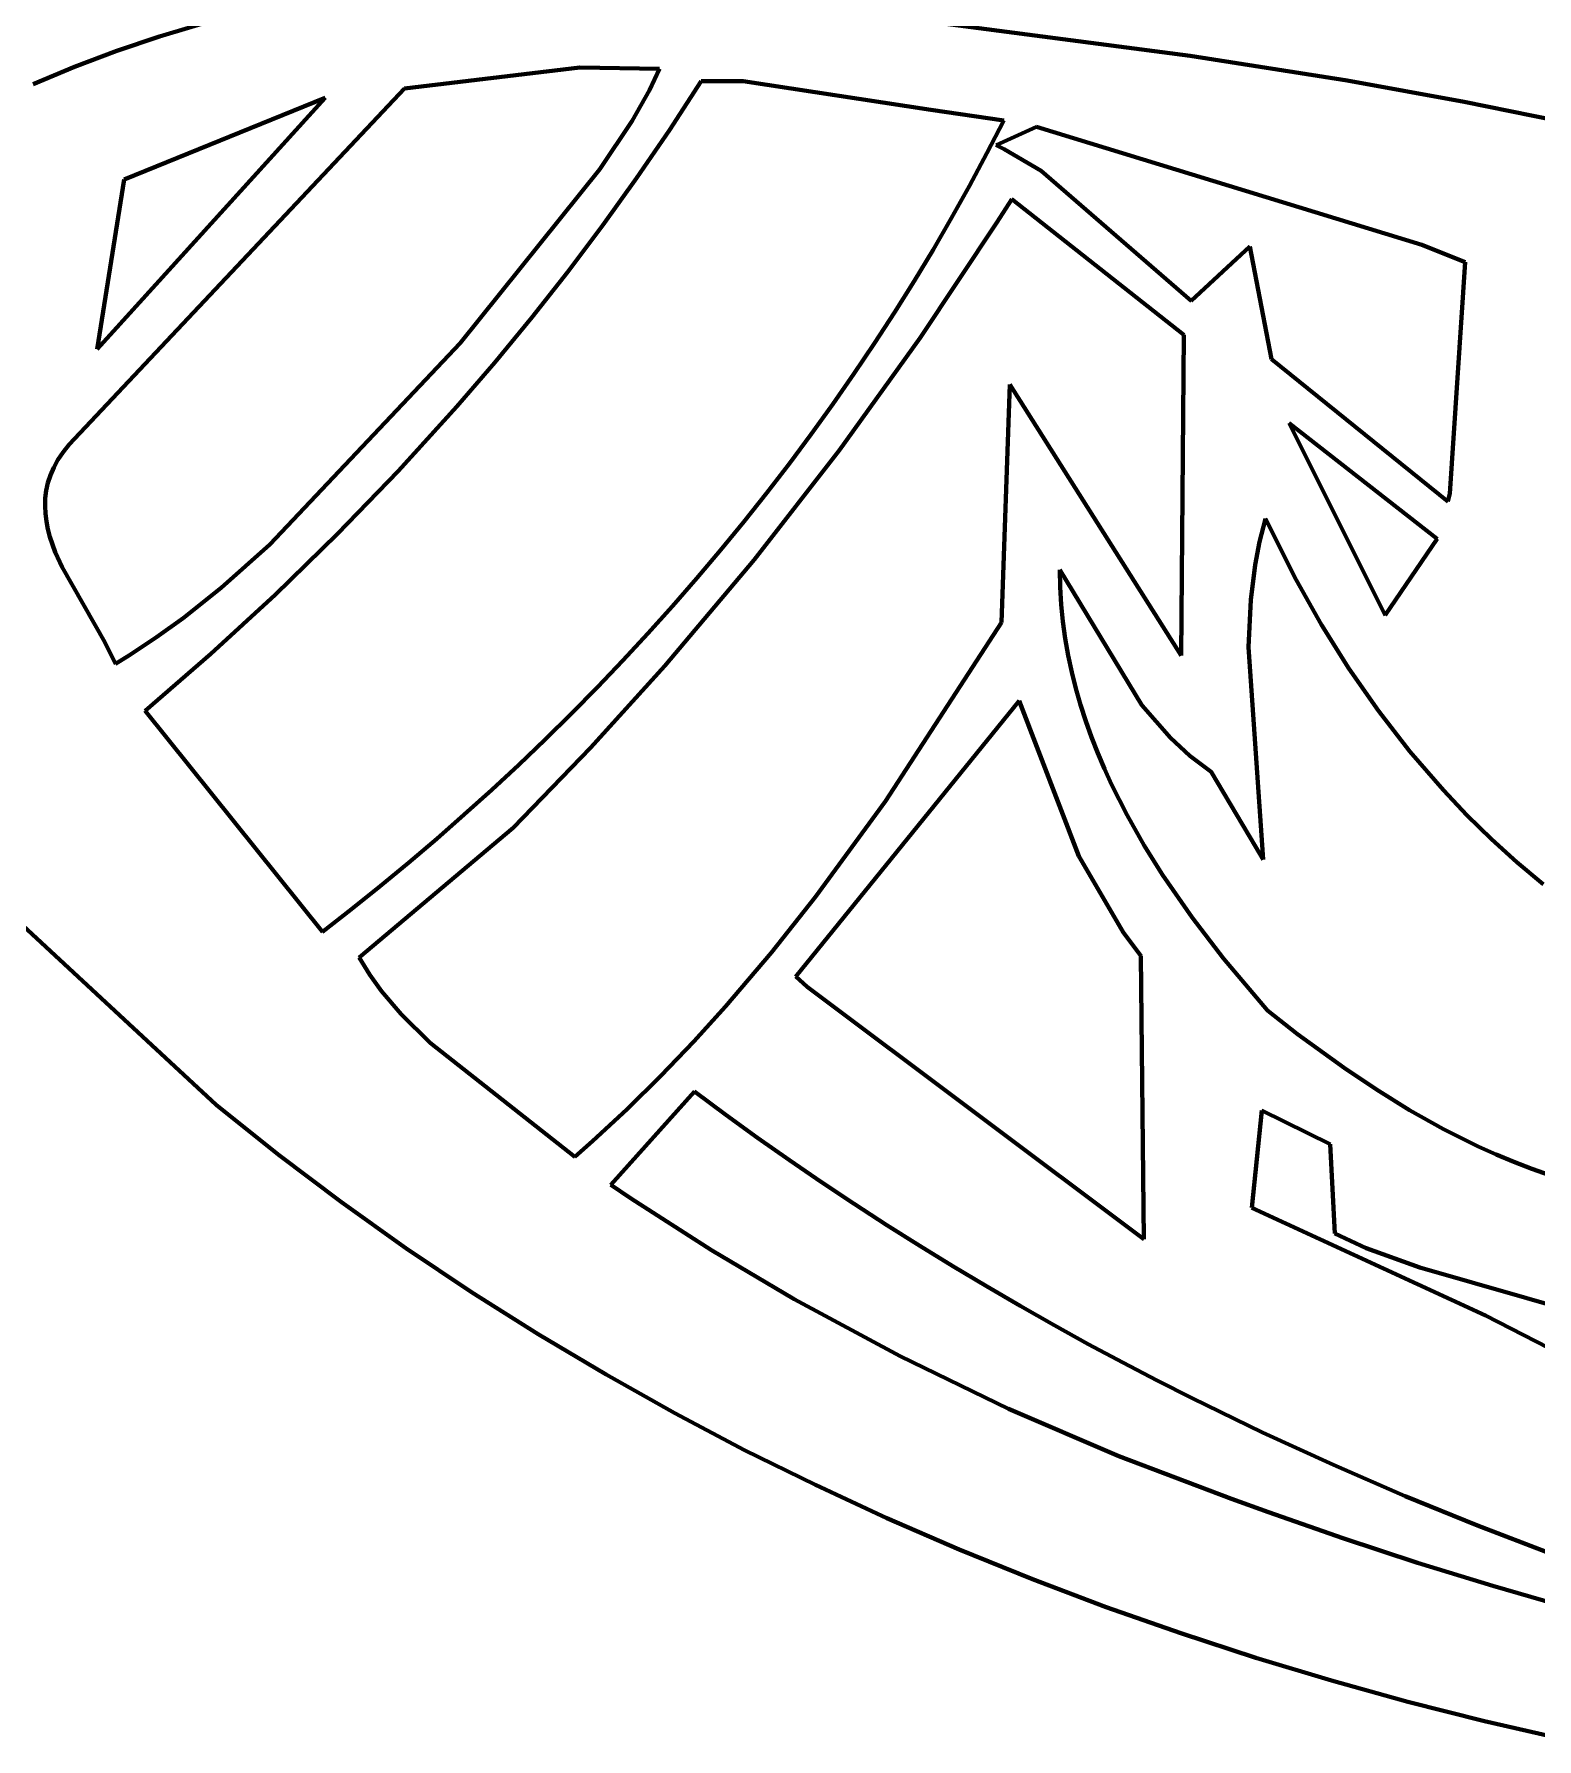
# Model space of a CAD drawing. Header units: millimetres. Extents: x 0 to 12, y 0 to 9.
# Drawn here: x 4.461 to 5.525, y 3.541 to 4.749 of the extents above; entities that cross this region are included whole.
import ezdxf

# ---------------------------------------------------------------- set-up
doc = ezdxf.new("R2010")
doc.units = ezdxf.units.MM
doc.layers.add('color#030303ff', color=7, linetype='CONTINUOUS', lineweight=100)
doc.layers.add('color#ffffffff', color=7, linetype='CONTINUOUS', lineweight=100)

msp = doc.modelspace()

# ---------------------------------------------------------------- linework, layer by layer
at = {"layer": 'color#030303ff'}
for p, q in [((4.5494, 4.7469), (4.5953, 4.7606)), ((4.5192, 4.7367), (4.5494, 4.7469)), ((5.0848, 4.7587), (5.2797, 4.7333)), ((4.4893, 4.7254), (4.5192, 4.7367)), ((4.4598, 4.7132), (4.4893, 4.7254)), ((4.8472, 4.7249), (4.723, 4.7102)), ((4.9037, 4.724), (4.8472, 4.7249)), ((4.8965, 4.709), (4.9037, 4.724)), ((5.2797, 4.7333), (5.3908, 4.7157)), ((4.9331, 4.7152), (4.9107, 4.6807)), ((4.963, 4.7152), (4.9331, 4.7152)), ((5.0959, 4.695), (4.963, 4.7152)), ((5.3908, 4.7157), (5.4737, 4.7007)), ((4.723, 4.7102), (4.4855, 4.4579)), ((4.5052, 4.5255), (4.6668, 4.7036)), ((4.6668, 4.7036), (4.5244, 4.6457)), ((4.8844, 4.6873), (4.8965, 4.709)), ((5.4737, 4.7007), (5.5563, 4.6839)), ((4.8613, 4.6529), (4.8844, 4.6873)), ((5.1476, 4.6874), (5.0959, 4.695)), ((5.1357, 4.6642), (5.1476, 4.6874)), ((4.9107, 4.6807), (4.8875, 4.6467)), ((5.1708, 4.6829), (5.1423, 4.6699)), ((5.4438, 4.5993), (5.1708, 4.6829)), ((5.1233, 4.6412), (5.1357, 4.6642)), ((5.1423, 4.6699), (5.1478, 4.6672)), ((5.1478, 4.6672), (5.174, 4.6518)), ((4.7624, 4.5297), (4.8613, 4.6529)), ((5.174, 4.6518), (5.2803, 4.5597)), ((4.5244, 4.6457), (4.5052, 4.5255)), ((4.8875, 4.6467), (4.8635, 4.6132)), ((5.1106, 4.6184), (5.1233, 4.6412)), ((5.1532, 4.6318), (5.1427, 4.6152)), ((5.2751, 4.5356), (5.1532, 4.6318)), ((5.1427, 4.6152), (5.0883, 4.5334)), ((5.0975, 4.5959), (5.1106, 4.6184)), ((4.8635, 4.6132), (4.8387, 4.5803)), ((5.084, 4.5736), (5.0975, 4.5959)), ((5.2803, 4.5597), (5.322, 4.5981)), ((5.322, 4.5981), (5.3373, 4.5183)), ((5.4745, 4.5871), (5.4438, 4.5993)), ((4.8387, 4.5803), (4.8132, 4.5479)), ((5.4636, 4.4232), (5.4745, 4.5871)), ((5.0702, 4.5514), (5.084, 4.5736)), ((4.8132, 4.5479), (4.787, 4.5161)), ((5.056, 4.5296), (5.0702, 4.5514)), ((4.6275, 4.387), (4.7624, 4.5297)), ((5.0883, 4.5334), (5.031, 4.4537)), ((5.0414, 4.5079), (5.056, 4.5296)), ((5.2732, 4.3085), (5.2751, 4.5356)), ((5.3373, 4.5183), (5.4623, 4.4175)), ((4.787, 4.5161), (4.7601, 4.4849)), ((5.0265, 4.4865), (5.0414, 4.5079)), ((5.1461, 4.3317), (5.152, 4.5005)), ((5.152, 4.5005), (5.2732, 4.3085)), ((4.7601, 4.4849), (4.7185, 4.4391)), ((5.0112, 4.4653), (5.0265, 4.4865)), ((5.3497, 4.473), (5.4178, 4.337)), ((5.4547, 4.391), (5.3497, 4.473)), ((4.4855, 4.4579), (4.4812, 4.4525)), ((4.9957, 4.4444), (5.0112, 4.4653)), ((4.4775, 4.4471), (4.4745, 4.4416)), ((4.4812, 4.4525), (4.4775, 4.4471)), ((5.031, 4.4537), (4.9707, 4.3762)), ((4.4722, 4.4362), (4.4704, 4.4307)), ((4.4745, 4.4416), (4.4722, 4.4362)), ((4.7185, 4.4391), (4.6755, 4.3946)), ((4.9797, 4.4237), (4.9957, 4.4444)), ((4.4692, 4.4253), (4.4685, 4.4198)), ((4.4704, 4.4307), (4.4692, 4.4253)), ((4.9635, 4.4032), (4.9797, 4.4237)), ((5.4623, 4.4175), (5.4636, 4.4232)), ((4.4685, 4.4198), (4.4683, 4.4143)), ((4.4683, 4.4143), (4.4686, 4.4089)), ((4.4686, 4.4089), (4.4693, 4.4034)), ((4.4693, 4.4034), (4.4703, 4.398)), ((4.4703, 4.398), (4.4718, 4.3925)), ((4.947, 4.383), (4.9635, 4.4032)), ((5.333, 4.4053), (5.3288, 4.389)), ((5.3548, 4.3619), (5.333, 4.4053)), ((4.4718, 4.3925), (4.4756, 4.3817)), ((4.5931, 4.3564), (4.6275, 4.387)), ((4.6755, 4.3946), (4.6313, 4.3515)), ((5.3288, 4.389), (5.3257, 4.3726)), ((5.4178, 4.337), (5.4547, 4.391)), ((4.4756, 4.3817), (4.4804, 4.3709)), ((4.9707, 4.3762), (4.9074, 4.3011)), ((4.9301, 4.3631), (4.947, 4.383)), ((5.3257, 4.3726), (5.3226, 4.3478)), ((4.4804, 4.3709), (4.5106, 4.3179)), ((4.9129, 4.3434), (4.9301, 4.3631)), ((5.2454, 4.2733), (5.1874, 4.3692)), ((5.1874, 4.3692), (5.1876, 4.3569)), ((5.3728, 4.3301), (5.3548, 4.3619)), ((4.5661, 4.3349), (4.5931, 4.3564)), ((4.6313, 4.3515), (4.5858, 4.3096)), ((5.1876, 4.3569), (5.1883, 4.3446)), ((4.8955, 4.324), (4.9129, 4.3434)), ((5.1883, 4.3446), (5.1895, 4.3325)), ((5.3226, 4.3478), (5.3211, 4.3144)), ((4.5474, 4.3214), (4.5661, 4.3349)), ((4.8777, 4.3049), (4.8955, 4.324)), ((5.0637, 4.2052), (5.1461, 4.3317)), ((5.1895, 4.3325), (5.1912, 4.3205)), ((5.3922, 4.2993), (5.3728, 4.3301)), ((4.5106, 4.3179), (4.5182, 4.3026)), ((4.5281, 4.3087), (4.5474, 4.3214)), ((5.1912, 4.3205), (5.1932, 4.3085)), ((5.3211, 4.3144), (5.3314, 4.1638)), ((4.5182, 4.3026), (4.5281, 4.3087)), ((4.5858, 4.3096), (4.5392, 4.2691)), ((4.9074, 4.3011), (4.8547, 4.2429)), ((4.8597, 4.286), (4.8777, 4.3049)), ((5.1932, 4.3085), (5.1958, 4.2967)), ((5.1958, 4.2967), (5.1987, 4.285)), ((5.4131, 4.2693), (5.3922, 4.2993)), ((4.8413, 4.2674), (4.8597, 4.286)), ((5.1584, 4.2762), (5.0002, 4.0809)), ((5.2007, 4.1663), (5.1584, 4.2762)), ((5.1987, 4.285), (5.202, 4.2734)), ((4.5392, 4.2691), (4.6649, 4.1126)), ((4.8227, 4.249), (4.8413, 4.2674)), ((5.202, 4.2734), (5.2057, 4.2619)), ((5.2658, 4.25), (5.2454, 4.2733)), ((5.4354, 4.2405), (5.4131, 4.2693)), ((5.2057, 4.2619), (5.2098, 4.2505)), ((4.8547, 4.2429), (4.8001, 4.1864)), ((4.8039, 4.231), (4.8227, 4.249)), ((5.2098, 4.2505), (5.2142, 4.2392)), ((5.2795, 4.2374), (5.2658, 4.25)), ((5.4591, 4.2129), (5.4354, 4.2405)), ((4.7848, 4.2132), (4.8039, 4.231)), ((5.2142, 4.2392), (5.219, 4.228)), ((5.219, 4.228), (5.224, 4.2169)), ((5.2946, 4.226), (5.2795, 4.2374)), ((5.224, 4.2169), (5.235, 4.1952)), ((5.3259, 4.1731), (5.2946, 4.226)), ((4.7654, 4.1957), (4.7848, 4.2132)), ((5.0142, 4.1374), (5.0637, 4.2052)), ((5.4758, 4.1952), (5.4591, 4.2129)), ((4.7458, 4.1785), (4.7654, 4.1957)), ((5.235, 4.1952), (5.2471, 4.1739)), ((5.4931, 4.1782), (5.4758, 4.1952)), ((4.8001, 4.1864), (4.691, 4.0945)), ((4.7259, 4.1616), (4.7458, 4.1785)), ((5.2471, 4.1739), (5.2601, 4.1531)), ((5.3314, 4.1638), (5.3259, 4.1731)), ((5.5111, 4.1619), (5.4931, 4.1782)), ((4.7058, 4.1449), (4.7259, 4.1616)), ((5.2323, 4.1125), (5.2007, 4.1663)), ((5.5298, 4.1463), (5.5111, 4.1619)), ((4.6855, 4.1286), (4.7058, 4.1449)), ((5.2601, 4.1531), (5.2811, 4.1228)), ((4.5896, 3.99), (4.436, 4.1322)), ((4.983, 4.098), (5.0142, 4.1374)), ((4.6649, 4.1126), (4.6855, 4.1286)), ((5.2811, 4.1228), (5.3034, 4.0937)), ((5.2446, 4.0956), (5.2323, 4.1125)), ((4.691, 4.0945), (4.6985, 4.0822)), ((4.9504, 4.0597), (4.983, 4.098)), ((5.2468, 3.895), (5.2446, 4.0956)), ((5.3034, 4.0937), (5.3345, 4.0568)), ((4.6985, 4.0822), (4.7068, 4.0705)), ((4.7068, 4.0705), (4.7206, 4.0542)), ((5.0002, 4.0809), (5.0082, 4.0737)), ((5.0082, 4.0737), (5.2468, 3.895)), ((4.9279, 4.0349), (4.9504, 4.0597)), ((4.7206, 4.0542), (4.7411, 4.034)), ((5.3345, 4.0568), (5.3557, 4.0402)), ((4.9047, 4.0107), (4.9279, 4.0349)), ((5.3557, 4.0402), (5.3887, 4.0162)), ((4.7411, 4.034), (4.8436, 3.9532)), ((4.8808, 3.9871), (4.9047, 4.0107)), ((5.3887, 4.0162), (5.4116, 4.0009)), ((4.9284, 3.9995), (4.8691, 3.9335)), ((4.9506, 3.983), (4.9284, 3.9995)), ((5.4116, 4.0009), (5.4351, 3.9864)), ((4.6335, 3.9549), (4.5896, 3.99)), ((4.8562, 3.9643), (4.8808, 3.9871)), ((5.3304, 3.9861), (5.3234, 3.917)), ((5.3788, 3.9621), (5.3304, 3.9861)), ((5.4351, 3.9864), (5.4592, 3.9729)), ((4.973, 3.9668), (4.9506, 3.983)), ((4.8436, 3.9532), (4.8562, 3.9643)), ((4.9957, 3.9509), (4.973, 3.9668)), ((5.3821, 3.8989), (5.3788, 3.9621)), ((5.4592, 3.9729), (5.4715, 3.9666)), ((5.4715, 3.9666), (5.4838, 3.9606)), ((4.6784, 3.921), (4.6335, 3.9549)), ((5.0185, 3.9353), (4.9957, 3.9509)), ((5.4838, 3.9606), (5.4964, 3.9549)), ((5.4964, 3.9549), (5.509, 3.9496)), ((5.509, 3.9496), (5.5217, 3.9447)), ((5.5217, 3.9447), (5.5346, 3.9402)), ((4.8691, 3.9335), (4.8832, 3.924)), ((5.0415, 3.92), (5.0185, 3.9353)), ((4.724, 3.8885), (4.6784, 3.921)), ((4.8832, 3.924), (4.9405, 3.8871)), ((5.0647, 3.9049), (5.0415, 3.92)), ((5.3234, 3.917), (5.489, 3.8409)), ((5.0881, 3.8902), (5.0647, 3.9049)), ((5.1116, 3.8757), (5.0881, 3.8902)), ((5.4043, 3.8886), (5.3821, 3.8989)), ((4.7705, 3.8573), (4.724, 3.8885)), ((4.9405, 3.8871), (4.9991, 3.8523)), ((5.4425, 3.8747), (5.4043, 3.8886)), ((5.1354, 3.8615), (5.1116, 3.8757)), ((5.5834, 3.8344), (5.4425, 3.8747)), ((4.8178, 3.8275), (4.7705, 3.8573)), ((5.1593, 3.8476), (5.1354, 3.8615)), ((4.9991, 3.8523), (5.0742, 3.8119)), ((5.1833, 3.8339), (5.1593, 3.8476)), ((5.489, 3.8409), (5.5514, 3.8088)), ((5.2075, 3.8206), (5.1833, 3.8339)), ((4.8659, 3.7989), (4.8178, 3.8275)), ((5.2319, 3.8075), (5.2075, 3.8206)), ((5.0742, 3.8119), (5.1509, 3.7748)), ((5.2564, 3.7947), (5.2319, 3.8075)), ((4.9146, 3.7716), (4.8659, 3.7989)), ((5.2811, 3.7822), (5.2564, 3.7947)), ((5.3309, 3.758), (5.2811, 3.7822)), ((4.964, 3.7455), (4.9146, 3.7716)), ((5.1509, 3.7748), (5.2292, 3.7412)), ((5.3812, 3.7349), (5.3309, 3.758)), ((5.0141, 3.7208), (4.964, 3.7455)), ((5.2292, 3.7412), (5.3089, 3.711)), ((5.432, 3.7129), (5.3812, 3.7349)), ((5.0648, 3.6973), (5.0141, 3.7208)), ((5.3089, 3.711), (5.3351, 3.7014)), ((5.4832, 3.692), (5.432, 3.7129)), ((5.1161, 3.675), (5.0648, 3.6973)), ((5.3351, 3.7014), (5.3878, 3.683)), ((5.5349, 3.6722), (5.4832, 3.692)), ((5.1679, 3.654), (5.1161, 3.675)), ((5.3878, 3.683), (5.4408, 3.6656)), ((5.4408, 3.6656), (5.4942, 3.6492)), ((5.2202, 3.6342), (5.1679, 3.654)), ((5.4942, 3.6492), (5.5479, 3.6338)), ((5.273, 3.6157), (5.2202, 3.6342)), ((5.3263, 3.5983), (5.273, 3.6157)), ((5.3799, 3.5822), (5.3263, 3.5983)), ((5.4339, 3.5672), (5.3799, 3.5822)), ((5.4883, 3.5534), (5.4339, 3.5672)), ((5.5429, 3.5408), (5.4883, 3.5534))]:
    msp.add_line(p, q, dxfattribs=at)
at = {"layer": 'color#ffffffff'}
for p, q in [((4.5953, 4.7606), (4.5494, 4.7469)), ((4.5494, 4.7469), (4.5192, 4.7367)), ((5.2797, 4.7333), (5.0848, 4.7587)), ((4.5192, 4.7367), (4.4893, 4.7254)), ((4.4893, 4.7254), (4.4598, 4.7132)), ((4.723, 4.7102), (4.8472, 4.7249)), ((4.8472, 4.7249), (4.9037, 4.724)), ((4.9037, 4.724), (4.8965, 4.709)), ((5.3908, 4.7157), (5.2797, 4.7333)), ((4.9107, 4.6807), (4.9331, 4.7152)), ((4.9331, 4.7152), (4.963, 4.7152)), ((4.963, 4.7152), (5.0959, 4.695)), ((5.4737, 4.7007), (5.3908, 4.7157)), ((4.4855, 4.4579), (4.723, 4.7102)), ((4.6668, 4.7036), (4.5052, 4.5255)), ((4.5244, 4.6457), (4.6668, 4.7036)), ((4.8965, 4.709), (4.8844, 4.6873)), ((5.5563, 4.6839), (5.4737, 4.7007)), ((4.8844, 4.6873), (4.8613, 4.6529)), ((5.0959, 4.695), (5.1476, 4.6874)), ((5.1476, 4.6874), (5.1357, 4.6642)), ((4.8875, 4.6467), (4.9107, 4.6807)), ((5.1423, 4.6699), (5.1708, 4.6829)), ((5.1708, 4.6829), (5.4438, 4.5993)), ((5.1357, 4.6642), (5.1233, 4.6412)), ((5.1478, 4.6672), (5.1423, 4.6699)), ((5.174, 4.6518), (5.1478, 4.6672)), ((4.8613, 4.6529), (4.7624, 4.5297)), ((5.2803, 4.5597), (5.174, 4.6518)), ((4.5052, 4.5255), (4.5244, 4.6457)), ((4.8635, 4.6132), (4.8875, 4.6467)), ((5.1233, 4.6412), (5.1106, 4.6184)), ((5.1427, 4.6152), (5.1532, 4.6318)), ((5.1532, 4.6318), (5.2751, 4.5356)), ((5.0883, 4.5334), (5.1427, 4.6152)), ((5.1106, 4.6184), (5.0975, 4.5959)), ((4.8387, 4.5803), (4.8635, 4.6132)), ((5.0975, 4.5959), (5.084, 4.5736)), ((5.322, 4.5981), (5.2803, 4.5597)), ((5.3373, 4.5183), (5.322, 4.5981)), ((5.4438, 4.5993), (5.4745, 4.5871)), ((4.8132, 4.5479), (4.8387, 4.5803)), ((5.4745, 4.5871), (5.4636, 4.4232)), ((5.084, 4.5736), (5.0702, 4.5514)), ((4.787, 4.5161), (4.8132, 4.5479)), ((5.0702, 4.5514), (5.056, 4.5296)), ((4.7624, 4.5297), (4.6275, 4.387)), ((5.031, 4.4537), (5.0883, 4.5334)), ((5.056, 4.5296), (5.0414, 4.5079)), ((5.2751, 4.5356), (5.2732, 4.3085)), ((5.4623, 4.4175), (5.3373, 4.5183)), ((4.7601, 4.4849), (4.787, 4.5161)), ((5.0414, 4.5079), (5.0265, 4.4865)), ((5.152, 4.5005), (5.1461, 4.3317)), ((5.2732, 4.3085), (5.152, 4.5005)), ((4.7185, 4.4391), (4.7601, 4.4849)), ((5.0265, 4.4865), (5.0112, 4.4653)), ((5.3497, 4.473), (5.4547, 4.391)), ((5.4178, 4.337), (5.3497, 4.473)), ((4.4812, 4.4525), (4.4855, 4.4579)), ((5.0112, 4.4653), (4.9957, 4.4444)), ((4.4745, 4.4416), (4.4775, 4.4471)), ((4.4775, 4.4471), (4.4812, 4.4525)), ((4.9707, 4.3762), (5.031, 4.4537)), ((4.4704, 4.4307), (4.4722, 4.4362)), ((4.4722, 4.4362), (4.4745, 4.4416)), ((4.6755, 4.3946), (4.7185, 4.4391)), ((4.9957, 4.4444), (4.9797, 4.4237)), ((4.4685, 4.4198), (4.4692, 4.4253)), ((4.4692, 4.4253), (4.4704, 4.4307)), ((4.9797, 4.4237), (4.9635, 4.4032)), ((5.4636, 4.4232), (5.4623, 4.4175)), ((4.4683, 4.4143), (4.4685, 4.4198)), ((4.4686, 4.4089), (4.4683, 4.4143)), ((4.4693, 4.4034), (4.4686, 4.4089)), ((4.4703, 4.398), (4.4693, 4.4034)), ((4.4718, 4.3925), (4.4703, 4.398)), ((4.9635, 4.4032), (4.947, 4.383)), ((5.3288, 4.389), (5.333, 4.4053)), ((5.333, 4.4053), (5.3548, 4.3619)), ((4.4756, 4.3817), (4.4718, 4.3925)), ((4.6275, 4.387), (4.5931, 4.3564)), ((4.6313, 4.3515), (4.6755, 4.3946)), ((5.3257, 4.3726), (5.3288, 4.389)), ((5.4547, 4.391), (5.4178, 4.337)), ((4.4804, 4.3709), (4.4756, 4.3817)), ((4.9074, 4.3011), (4.9707, 4.3762)), ((4.947, 4.383), (4.9301, 4.3631)), ((5.3226, 4.3478), (5.3257, 4.3726)), ((4.5106, 4.3179), (4.4804, 4.3709)), ((4.9301, 4.3631), (4.9129, 4.3434)), ((5.1876, 4.3569), (5.1874, 4.3692)), ((5.1874, 4.3692), (5.2454, 4.2733)), ((5.3548, 4.3619), (5.3728, 4.3301)), ((4.5931, 4.3564), (4.5661, 4.3349)), ((4.5858, 4.3096), (4.6313, 4.3515)), ((5.1883, 4.3446), (5.1876, 4.3569)), ((4.9129, 4.3434), (4.8955, 4.324)), ((5.1895, 4.3325), (5.1883, 4.3446)), ((5.3211, 4.3144), (5.3226, 4.3478)), ((4.5661, 4.3349), (4.5474, 4.3214)), ((4.8955, 4.324), (4.8777, 4.3049)), ((5.1461, 4.3317), (5.0637, 4.2052)), ((5.1912, 4.3205), (5.1895, 4.3325)), ((5.3728, 4.3301), (5.3922, 4.2993)), ((4.5182, 4.3026), (4.5106, 4.3179)), ((4.5474, 4.3214), (4.5281, 4.3087)), ((5.1932, 4.3085), (5.1912, 4.3205)), ((5.3314, 4.1638), (5.3211, 4.3144)), ((4.5281, 4.3087), (4.5182, 4.3026)), ((4.5392, 4.2691), (4.5858, 4.3096)), ((4.8547, 4.2429), (4.9074, 4.3011)), ((4.8777, 4.3049), (4.8597, 4.286)), ((5.1958, 4.2967), (5.1932, 4.3085)), ((5.1987, 4.285), (5.1958, 4.2967)), ((5.3922, 4.2993), (5.4131, 4.2693)), ((4.8597, 4.286), (4.8413, 4.2674)), ((5.0002, 4.0809), (5.1584, 4.2762)), ((5.1584, 4.2762), (5.2007, 4.1663)), ((5.202, 4.2734), (5.1987, 4.285)), ((4.6649, 4.1126), (4.5392, 4.2691)), ((4.8413, 4.2674), (4.8227, 4.249)), ((5.2057, 4.2619), (5.202, 4.2734)), ((5.2454, 4.2733), (5.2658, 4.25)), ((5.4131, 4.2693), (5.4354, 4.2405)), ((5.2098, 4.2505), (5.2057, 4.2619)), ((4.8001, 4.1864), (4.8547, 4.2429)), ((4.8227, 4.249), (4.8039, 4.231)), ((5.2142, 4.2392), (5.2098, 4.2505)), ((5.2658, 4.25), (5.2795, 4.2374)), ((5.4354, 4.2405), (5.4591, 4.2129)), ((4.8039, 4.231), (4.7848, 4.2132)), ((5.219, 4.228), (5.2142, 4.2392)), ((5.224, 4.2169), (5.219, 4.228)), ((5.2795, 4.2374), (5.2946, 4.226)), ((5.235, 4.1952), (5.224, 4.2169)), ((5.2946, 4.226), (5.3259, 4.1731)), ((4.7848, 4.2132), (4.7654, 4.1957)), ((5.0637, 4.2052), (5.0142, 4.1374)), ((5.4591, 4.2129), (5.4758, 4.1952)), ((4.7654, 4.1957), (4.7458, 4.1785)), ((5.2471, 4.1739), (5.235, 4.1952)), ((5.4758, 4.1952), (5.4931, 4.1782)), ((4.691, 4.0945), (4.8001, 4.1864)), ((4.7458, 4.1785), (4.7259, 4.1616)), ((5.2601, 4.1531), (5.2471, 4.1739)), ((5.3259, 4.1731), (5.3314, 4.1638)), ((5.4931, 4.1782), (5.5111, 4.1619)), ((4.7259, 4.1616), (4.7058, 4.1449)), ((5.2007, 4.1663), (5.2323, 4.1125)), ((5.5111, 4.1619), (5.5298, 4.1463)), ((4.7058, 4.1449), (4.6855, 4.1286)), ((5.2811, 4.1228), (5.2601, 4.1531)), ((4.436, 4.1322), (4.5896, 3.99)), ((5.0142, 4.1374), (4.983, 4.098)), ((4.6855, 4.1286), (4.6649, 4.1126)), ((5.3034, 4.0937), (5.2811, 4.1228)), ((5.2323, 4.1125), (5.2446, 4.0956)), ((4.6985, 4.0822), (4.691, 4.0945)), ((4.983, 4.098), (4.9504, 4.0597)), ((5.2446, 4.0956), (5.2468, 3.895)), ((5.3345, 4.0568), (5.3034, 4.0937)), ((4.7068, 4.0705), (4.6985, 4.0822)), ((4.7206, 4.0542), (4.7068, 4.0705)), ((5.0082, 4.0737), (5.0002, 4.0809)), ((5.2468, 3.895), (5.0082, 4.0737)), ((4.9504, 4.0597), (4.9279, 4.0349)), ((4.7411, 4.034), (4.7206, 4.0542)), ((5.3557, 4.0402), (5.3345, 4.0568)), ((4.9279, 4.0349), (4.9047, 4.0107)), ((5.3887, 4.0162), (5.3557, 4.0402)), ((4.8436, 3.9532), (4.7411, 4.034)), ((4.9047, 4.0107), (4.8808, 3.9871)), ((5.4116, 4.0009), (5.3887, 4.0162)), ((4.8691, 3.9335), (4.9284, 3.9995)), ((4.9284, 3.9995), (4.9506, 3.983)), ((5.4351, 3.9864), (5.4116, 4.0009)), ((4.5896, 3.99), (4.6335, 3.9549)), ((4.8808, 3.9871), (4.8562, 3.9643)), ((5.3234, 3.917), (5.3304, 3.9861)), ((5.3304, 3.9861), (5.3788, 3.9621)), ((5.4592, 3.9729), (5.4351, 3.9864)), ((4.9506, 3.983), (4.973, 3.9668)), ((4.8562, 3.9643), (4.8436, 3.9532)), ((4.973, 3.9668), (4.9957, 3.9509)), ((5.3788, 3.9621), (5.3821, 3.8989)), ((5.4715, 3.9666), (5.4592, 3.9729)), ((5.4838, 3.9606), (5.4715, 3.9666)), ((4.6335, 3.9549), (4.6784, 3.921)), ((4.9957, 3.9509), (5.0185, 3.9353)), ((5.4964, 3.9549), (5.4838, 3.9606)), ((5.509, 3.9496), (5.4964, 3.9549)), ((5.5217, 3.9447), (5.509, 3.9496)), ((5.5346, 3.9402), (5.5217, 3.9447)), ((4.8832, 3.924), (4.8691, 3.9335)), ((5.0185, 3.9353), (5.0415, 3.92)), ((4.6784, 3.921), (4.724, 3.8885)), ((4.9405, 3.8871), (4.8832, 3.924)), ((5.0415, 3.92), (5.0647, 3.9049)), ((5.489, 3.8409), (5.3234, 3.917)), ((5.0647, 3.9049), (5.0881, 3.8902)), ((5.0881, 3.8902), (5.1116, 3.8757)), ((5.3821, 3.8989), (5.4043, 3.8886)), ((4.724, 3.8885), (4.7705, 3.8573)), ((4.9991, 3.8523), (4.9405, 3.8871)), ((5.4043, 3.8886), (5.4425, 3.8747)), ((5.1116, 3.8757), (5.1354, 3.8615)), ((5.4425, 3.8747), (5.5834, 3.8344)), ((4.7705, 3.8573), (4.8178, 3.8275)), ((5.1354, 3.8615), (5.1593, 3.8476)), ((5.0742, 3.8119), (4.9991, 3.8523)), ((5.1593, 3.8476), (5.1833, 3.8339)), ((5.5514, 3.8088), (5.489, 3.8409)), ((5.1833, 3.8339), (5.2075, 3.8206)), ((4.8178, 3.8275), (4.8659, 3.7989)), ((5.2075, 3.8206), (5.2319, 3.8075)), ((5.1509, 3.7748), (5.0742, 3.8119)), ((5.2319, 3.8075), (5.2564, 3.7947)), ((4.8659, 3.7989), (4.9146, 3.7716)), ((5.2564, 3.7947), (5.2811, 3.7822)), ((5.2811, 3.7822), (5.3309, 3.758)), ((4.9146, 3.7716), (4.964, 3.7455)), ((5.2292, 3.7412), (5.1509, 3.7748)), ((5.3309, 3.758), (5.3812, 3.7349)), ((4.964, 3.7455), (5.0141, 3.7208)), ((5.3089, 3.711), (5.2292, 3.7412)), ((5.3812, 3.7349), (5.432, 3.7129)), ((5.0141, 3.7208), (5.0648, 3.6973)), ((5.3351, 3.7014), (5.3089, 3.711)), ((5.432, 3.7129), (5.4832, 3.692)), ((5.0648, 3.6973), (5.1161, 3.675)), ((5.3878, 3.683), (5.3351, 3.7014)), ((5.4832, 3.692), (5.5349, 3.6722)), ((5.1161, 3.675), (5.1679, 3.654)), ((5.4408, 3.6656), (5.3878, 3.683)), ((5.4942, 3.6492), (5.4408, 3.6656)), ((5.1679, 3.654), (5.2202, 3.6342)), ((5.5479, 3.6338), (5.4942, 3.6492)), ((5.2202, 3.6342), (5.273, 3.6157)), ((5.273, 3.6157), (5.3263, 3.5983)), ((5.3263, 3.5983), (5.3799, 3.5822)), ((5.3799, 3.5822), (5.4339, 3.5672)), ((5.4339, 3.5672), (5.4883, 3.5534)), ((5.4883, 3.5534), (5.5429, 3.5408))]:
    msp.add_line(p, q, dxfattribs=at)

doc.saveas('drawing.dxf')
